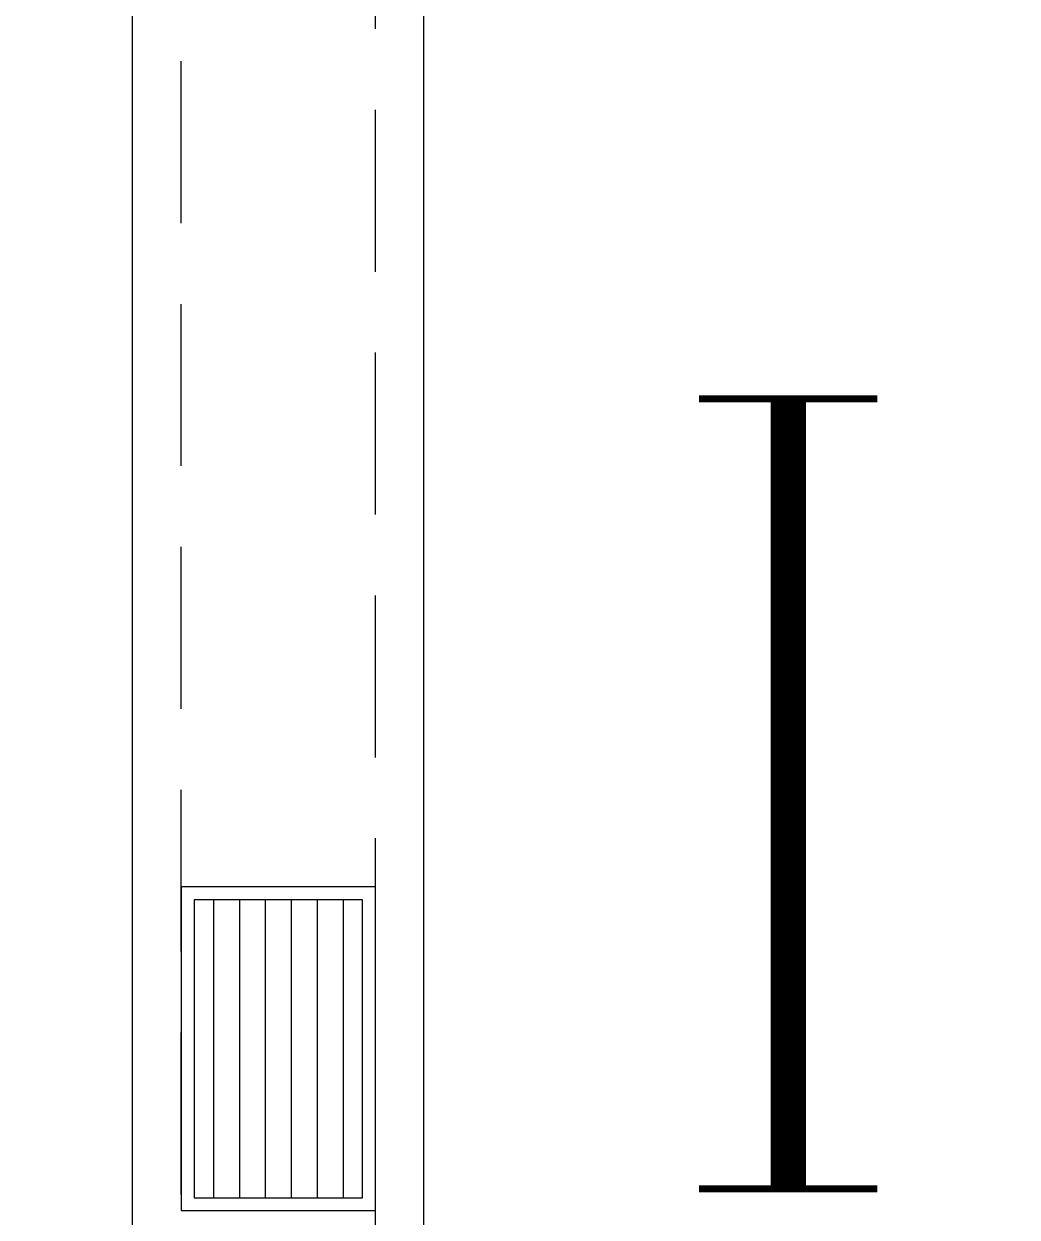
# Model space of a CAD drawing. Header units: inches. Extents: x 16928 to 514628, y -1471 to 241387.
# Drawn here: x 51246 to 52780, y 52925 to 54768 of the extents above; entities that cross this region are included whole.
import ezdxf

# ---------------------------------------------------------------- set-up
doc = ezdxf.new("R2010")
doc.units = ezdxf.units.IN
doc.header["$MEASUREMENT"] = 0
doc.linetypes.add('DASHED2', pattern=[0.375, 0.25, -0.125])
for name, color, linetype in [('drain', 8, 'Continuous'), ('dxt_text', 4, 'Continuous'), ('FITTING', 8, 'Continuous'), ('LW', 2, 'Continuous'), ('MSGRATING', 8, 'Continuous')]:
    doc.layers.add(name, color=color, linetype=linetype)

# ---------------------------------------------------------------- blocks, each defined once
blk = doc.blocks.new('YBC 1X36')
at = {"layer": 'FITTING', "color": 3}
for points, const_width in [([(-610, 137.6), (-610, -137.6)], 10.9), ([(610, 137.6), (610, -137.6)], 10.9), ([(-610, 0), (610, 0)], 54.6)]:
    blk.add_lwpolyline(points, dxfattribs=dict(at, const_width=const_width))

msp = doc.modelspace()

# ---------------------------------------------------------------- linework, layer by layer
at = {"layer": 'drain', "linetype": 'DASHED2', "ltscale": 1000}
for points in [[(45988.6, 34410.5), (49988.6, 34410.5), (49988.6, 39410.5), (53488.6, 39410.5), (53488.6, 42460.5), (51488.6, 42460.5), (51488.6, 57910.5), (55488.6, 57910.5), (55488.6, 59885.5)], [(46288.6, 34110.5), (50288.6, 34110.5), (50288.6, 39110.5), (53788.6, 39110.5), (53788.6, 42760.5), (51788.6, 42760.5), (51788.6, 57610.5), (55788.6, 57610.5), (55788.6, 59885.5)]]:
    msp.add_lwpolyline(points, dxfattribs=at)
at = {"layer": 'LW'}
for p, q in [((51413.6, 42385.5), (51413.6, 57985.5)), ((51863.6, 42835.5), (51863.6, 57535.5))]:
    msp.add_line(p, q, dxfattribs=at)
at = {"layer": 'MSGRATING'}
for p, q in [((51538.6, 53415.5), (51538.6, 52955.5)), ((51578.6, 53415.5), (51578.6, 52955.5)), ((51618.6, 53415.5), (51618.6, 52955.5)), ((51658.6, 53415.5), (51658.6, 52955.5)), ((51698.6, 53415.5), (51698.6, 52955.5)), ((51738.6, 53415.5), (51738.6, 52955.5))]:
    msp.add_line(p, q, dxfattribs=at)
for points in [[(51788.6, 53435.5), (51488.6, 53435.5), (51488.6, 52935.5), (51788.6, 52935.5)], [(51768.6, 53415.5), (51508.6, 53415.5), (51508.6, 52955.5), (51768.6, 52955.5)]]:
    msp.add_lwpolyline(points, close=True, dxfattribs=at)

# ---------------------------------------------------------------- block references
at = {"layer": 'dxt_text', "rotation": 270}
msp.add_blockref('YBC 1X36', (52426.1, 53579.2), dxfattribs=at)

doc.saveas('drawing.dxf')
